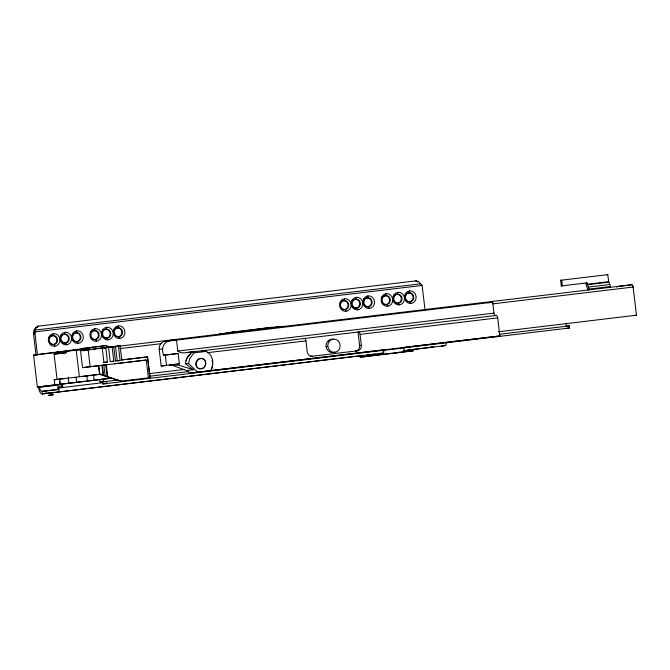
<?xml version="1.0" encoding="UTF-8"?>
<svg xmlns="http://www.w3.org/2000/svg" width="670" height="670" viewBox="0 0 670 670"><rect width="100%" height="100%" fill="white"/><g stroke="black" fill="none" stroke-linecap="round" stroke-linejoin="round"><path stroke-width="1" d="M37.495 355.242L34.882 333.024A7.127 6.549 83.4 0 1 34.932 331.91L35.024 330.092A7.127 6.549 83.4 0 1 37.059 327.287L38.458 326.156L36.054 327.404A7.127 6.549 83.4 0 0 33.534 333.928L36.096 355.435M34.882 333.024L34.932 331.91L421.899 285.47A7.127 6.549 83.4 0 1 422.334 287.271L425.023 309.774M212.499 364.287L212.382 366.348A13.367 12.278 83.4 0 1 210.95 370.611L189.618 373.123L186.595 370.535L172.726 365.46A8.551 7.856 83.4 0 0 169.334 365.058L179.359 363.885L178.12 353.492L163.614 355.226C159.678 345.41 166.662 338.752 176.528 340.117L177.826 351.063C182.684 355.025 190.473 351.164 196.05 351.482A13.274 12.194 83.4 0 0 193.99 352.872L189.644 358.718L188.53 363.517L197.734 372.193M34.907 331.164L34.966 330.444M186.595 370.535L193.421 369.748L185.64 363.844C185.607 358.752 188.781 353.961 193.362 351.792M53.382 333.635L52.871 335.553L52.201 335.637M65.082 332.228L64.571 334.154L63.901 334.229M76.782 330.821L76.271 332.747L75.601 332.822M94.981 328.643L94.47 330.561L93.8 330.645M106.681 327.236L106.17 329.163L105.5 329.238M118.381 325.829L117.87 327.756L117.2 327.831A4.489 4.12 83.4 0 1 121.856 332.153A4.489 4.12 83.4 0 1 117.618 336.776M344.581 298.686L344.07 300.612L343.4 300.688M356.281 297.279L355.77 299.205L355.1 299.281M367.981 295.88L367.47 297.798L366.8 297.882M386.18 293.695L385.677 295.621L384.999 295.696M397.88 292.288L397.377 294.214L396.699 294.289M409.579 290.889L409.077 292.807L408.399 292.891M185.95 360.963L186.955 358.107L190.824 353.358M616.576 287.212A2.42 0.955 83.2 0 1 616.886 286.584L631.902 284.733A2.42 0.955 83.2 0 1 633.008 286.291L636.5 315.202L498.304 331.784M38.533 354.464L106.765 345.511L107.032 347.722L104.009 348.082M65.141 351.356L84.763 348.995L93.356 347.119L81.062 348.534M121.84 359.949L147.559 356.875L150.038 377.654L148.405 377.847L146.278 360.016L114.21 363.844M271.71 327.345L232.046 332.077L219.115 334.213L271.71 327.345L284.784 326.365L275.161 327.312M48.525 393.164L47.88 393.24L360.527 355.72M76.045 377.227L76.665 382.377L37.378 387.009L33.567 355.058L37.838 354.547M37.378 387.009L41.649 386.49M65.467 352.78L66.296 352.68L66.129 351.264L65.3 351.365L65.467 352.78L54.069 354.137L57.084 379.438L100.944 374.195L107.108 376.532A4.246 0.444 16.8 0 0 107.753 376.749A195.615 20.46 16.8 0 0 121.262 381.088L120.567 381.171A198.714 20.778 16.8 0 1 112.535 378.6A199.082 20.82 16.8 0 1 99.529 374.354L100.944 374.195M395.132 352.864L394.479 352.939L396.263 352.738M399.488 352.345L400.132 352.269L397.05 352.629M37.445 326.273L416.346 280.814L417.963 281.576A7.127 6.549 83.4 0 1 420.609 283.82A8.702 6.993 28.7 0 1 421.43 284.784L421.899 285.47L421.43 284.784M35.024 330.092L420.609 283.82M560.648 280.286L561.653 280.169L562.331 285.83L561.326 285.948L560.648 280.286L607.807 274.633L608.687 281.903L609.851 284.499A3.283 1.298 83.2 0 1 610.387 286.534L610.479 287.237M561.326 285.948L587.029 282.866L588.402 287.078A3.283 1.298 83.2 0 1 588.938 289.105L589.022 289.817L588.017 289.934L586.727 286.433A3.283 1.298 83.2 0 1 586.191 284.398L586.024 282.983L587.029 282.866M587.205 284.281L608.653 281.71M587.322 284.725L608.77 282.154M588.402 287.078L609.851 284.499M588.938 289.105L610.387 286.534M82.854 350.619L84.948 350.377M87.025 350.125L90.132 349.748M92.929 349.413L96.363 349.003M98.44 348.752L101.991 348.325M109.076 347.403L631.902 284.733M163.614 355.226L165.272 355.033L166.512 365.426L161.185 366.038L159.2 349.355A7.127 6.549 83.4 0 1 164.853 341.499L492.659 302.187L493.966 313.125A2.563 1.013 83.2 0 0 495.272 315.562L496.386 315.428A2.563 1.013 83.2 0 1 497.693 317.865L499.854 335.938L210.95 370.611M119.863 348.626L161.428 343.643M492.869 303.862L633.142 287.036L633.008 286.291M177.826 351.063L493.966 313.125M165.272 355.033L178.12 353.492M186.972 352.554L496.386 315.428M193.99 352.872L206.335 351.39C211.653 354.078 213.805 360.77 212.382 366.348A13.777 12.37 -68.4 0 1 210.614 370.644M105.835 364.84L102.317 365.267L103.482 375.049M207.038 352.747L305.922 340.879L307.228 351.825A4.975 4.564 83.4 0 0 312.354 356.214L310.612 356.415L357.403 350.812A4.975 4.564 83.4 0 0 361.348 345.326L360.041 334.38A2.563 1.013 83.2 0 0 358.735 331.952L358.006 332.035L359.614 345.527A4.975 4.564 83.4 0 1 355.67 351.013L357.403 350.812M360.041 334.38L497.693 317.865M161.185 366.038L179.359 363.885M54.881 384.99L54.262 379.764L62.369 378.801M63.382 378.676L64.228 378.575M42.336 386.406L110.131 378.341L109.386 378.433M111.781 378.156L75.023 382.553L77.494 382.269M148.799 373.701L184.518 369.43M62.427 384.597L39.605 387.335A4.28 1.692 83.2 0 0 41.791 391.38L57.503 389.563A1.424 0.561 83.2 0 0 57.896 388.081L57.779 387.159L62.695 386.582L62.394 384.052M100.039 381.875L102.652 381.573L102.937 383.96L106.739 383.525L106.488 381.423L103.515 381.758L103.205 379.17L99.763 379.563L100.039 381.875L102.116 381.624M103.515 381.758L117.903 380.049M150.072 376.188L188.463 371.582M499.77 334.221L569.291 325.88L569.542 327.982L403.516 347.906M38.6 387.444A6.842 2.705 83.2 0 0 42.093 393.935L57.804 392.109A3.995 1.583 83.2 0 0 58.901 387.964L102.527 382.729M189.618 373.123L383.55 349.857M403.256 347.487L499.854 335.938M102.937 383.96L383.793 350.276M41.791 391.38L58.391 389.396M42.093 393.935L48.324 393.19M412.712 349.464L433.892 346.926L432.1 347.127A6.842 2.705 83.2 0 1 431.229 346.892M57.804 392.109L363.684 355.401M366.791 355.033L369.89 354.656M372.997 354.288L375.058 354.036M378.165 353.668L381.264 353.291M403.943 350.611L445.207 345.62A3.995 1.583 83.2 0 0 446.371 342.713M383.223 350.452A2.638 1.047 83.2 0 1 382.503 353.182L360.024 355.837L360.184 357.177L396.188 352.73M360.184 357.177L413.189 350.854L413.03 349.514L407.117 350.192M50.778 395.057C42.788 395.995 59.127 394.06 51.138 395.007M59.186 352.085L60.2 351.959M61.037 351.859L80.844 349.497L83.65 350.167M33.567 355.058L60.099 351.993L60.266 353.408M146.278 360.016L82.536 367.637L80.501 350.544L108.523 347.194L110.248 361.649L113.791 361.222L112.066 346.775L107.736 347.278M118.381 346.013L120.106 360.468L117.217 360.812L115.491 346.356L120.098 345.812L121.605 358.55A1.432 1.382 83.6 0 0 123.154 359.798L121.58 359.983M80.501 350.544L88.13 349.639L90.174 366.733M54.069 354.137L66.296 352.68M125.491 359.514L147.559 356.875M101.421 348.04L105.751 347.529L107.476 361.984L103.934 362.403L102.209 347.956L100.391 348.157M115.24 361.046L120.106 360.468M82.536 367.637L98.666 365.711L99.696 374.346L98.624 365.711M81.958 376.456L99.11 374.404M120.567 381.171L132.317 379.764M132.082 379.798L150.038 377.654M398.005 352.529L413.189 350.854M58.181 352.202L56.322 352.42M107.803 347.261L120.098 345.812M103.147 362.487L107.476 361.984M110.324 361.632L113.791 361.222M415.333 280.931L416.346 280.814M416.958 281.693L417.963 281.576M36.054 327.404L37.059 327.287M33.534 333.928L34.932 333.76M606.802 274.75L607.807 274.633M409.462 301.802L410.141 301.726L411.087 303.485M367.864 306.793L368.534 306.718L369.488 308.476M386.062 304.616L386.741 304.532L387.687 306.291M344.464 309.607L345.134 309.532L346.089 311.282M356.164 308.2L356.834 308.125L357.788 309.883M106.589 338.099A4.489 4.12 83.4 0 0 110.332 331.558A4.489 4.12 83.4 0 0 103.188 331.198A4.489 4.12 83.4 0 0 106.589 338.099L107.233 338.074L108.18 339.832M118.263 336.75L118.933 336.675L119.88 338.434M76.665 341.742L77.335 341.666L78.281 343.425M94.864 339.556L95.534 339.481L96.48 341.239M53.29 344.497A4.489 4.12 83.4 0 0 57.034 337.956A4.489 4.12 83.4 0 0 49.882 337.588A4.489 4.12 83.4 0 0 53.29 344.497L53.935 344.472L54.881 346.231M64.965 343.149L65.635 343.074L66.581 344.824M94.47 346.926L106.765 345.511M56.473 352.311L58.952 352.026M72.469 350.41L84.763 348.995M232.046 332.077L237.649 331.432M64.915 351.407L66.129 351.264M487.333 302.798L492.659 302.187M164.853 341.499L169.359 340.98M159.2 349.355L162.869 348.928M303.887 338.526L304.616 338.442A2.563 1.013 83.2 0 1 305.922 340.879M333.35 339.372A6.7 6.156 83.4 0 0 326.106 346.658L327.839 346.457M185.64 363.844L188.53 363.517M172.726 365.46L177.868 364.874L193.421 369.748M54.262 379.764L57.084 379.438M359.614 345.527L361.348 345.326M634.038 315.486L636.5 315.202M93.029 380.409L94.177 380.275L93.582 375.234M569.291 325.88L566.318 326.223L565.966 323.241M565.74 328.417L569.542 327.982M57.779 387.159L58.793 387.051L58.901 387.964M62.695 386.582L61.682 386.699L61.38 384.17M441.178 346.089L445.207 345.62M396.104 352.856L399.186 352.504M402.084 352.194L402.812 352.11A3.995 1.583 83.2 0 0 403.909 347.973L383.759 350.385A3.995 1.583 83.2 0 1 382.662 354.531M363.601 356.758L366.683 356.398M112.527 346.708L113.741 346.574L115.466 361.021M106.706 347.403L108.523 347.194M266.107 327.99L272.146 327.538M202.859 350.963L201.595 350.804L203.906 350.544A13.367 12.278 83.4 0 1 205.38 350.988L206.335 351.39L205.38 350.988M79.403 349.665L81.187 350.117M399.387 304.892L398.441 303.133L397.762 303.209A4.489 4.12 83.4 0 1 394.387 296.249A4.489 4.12 83.4 0 1 401.539 296.617A4.489 4.12 83.4 0 1 397.787 303.15A4.489 4.12 83.4 0 0 400.962 296.902A4.489 4.12 83.4 0 0 394.396 295.428M381.774 353.274L381.934 354.614M367.529 354.974L367.688 356.314M147.484 356.892L149.963 377.662M106.321 364.781L107.753 376.749M105.718 364.857L107.108 376.532M103.825 365.091L105.09 375.703M101.932 365.317L103.079 374.907M86.815 375.929L87.435 381.088M82.703 349.254L82.913 351.013M76.196 350.05L79.378 376.774M68.214 377.118L68.951 383.299M54.521 352.654L54.689 354.07M51.825 392.779L52.076 394.898M45.895 390.903L46.205 393.449M42.135 391.347L42.444 393.893M200.037 368.793A5.31 4.765 -68.4 0 1 196.394 361.339A5.31 4.765 -68.4 0 1 204.425 360.033M204.844 360.678A5.31 4.765 -68.4 0 1 205.162 361.398M205.363 362.177A5.31 4.765 -68.4 0 1 205.422 363.802M205.012 365.41A5.31 4.765 -68.4 0 1 204.635 366.147M203.605 367.428A5.31 4.765 -68.4 0 1 202.968 367.939M202.281 368.333A5.31 4.765 -68.4 0 1 201.553 368.609M334.858 352.026A6.7 6.156 83.4 0 1 326.106 346.658M212.063 360.184A13.367 12.278 83.4 0 1 212.474 362.294M174.049 364.522A9.254 9.187 84.1 0 1 177.868 364.865M384.773 304.548A4.489 4.12 83.4 0 1 383.558 304.054M382.536 303.175A4.489 4.12 83.4 0 1 382.126 302.614M381.8 302.003A4.489 4.12 83.4 0 1 381.573 301.341M382.696 296.835A4.489 4.12 83.4 0 1 383.198 296.408M383.759 296.065A4.489 4.12 83.4 0 1 389.572 299.314A4.489 4.12 83.4 0 1 385.418 304.632M396.472 303.142A4.489 4.12 83.4 0 1 395.844 302.949M395.258 302.647A4.489 4.12 83.4 0 1 394.714 302.254M393.826 301.215A4.489 4.12 83.4 0 1 393.499 300.596M393.608 296.525A4.489 4.12 83.4 0 1 393.96 295.947M405.66 294.54A4.489 4.12 83.4 0 1 411.455 293.845A4.489 4.12 83.4 0 1 412.209 300.152A4.489 4.12 83.4 0 1 406.414 300.847M405.936 300.361A4.489 4.12 83.4 0 1 405.526 299.808M405.199 299.189A4.489 4.12 83.4 0 1 404.973 298.527M405.04 295.763A4.489 4.12 83.4 0 1 405.308 295.118M341.599 301.399A4.489 4.12 83.4 0 1 346.934 302.128A4.489 4.12 83.4 0 1 347.202 307.949A4.489 4.12 83.4 0 1 341.96 309.046M340.042 303.56A4.489 4.12 83.4 0 1 340.31 302.924M340.661 302.338A4.489 4.12 83.4 0 1 341.097 301.827M353.861 299.649A4.489 4.12 83.4 0 1 359.731 303.25A4.489 4.12 83.4 0 1 354.874 308.133M354.246 307.94A4.489 4.12 83.4 0 1 353.659 307.639M353.115 307.245A4.489 4.12 83.4 0 1 352.629 306.76M352.01 301.517A4.489 4.12 83.4 0 1 352.361 300.939M352.797 300.42A4.489 4.12 83.4 0 1 353.299 299.993M365.56 298.25A4.489 4.12 83.4 0 1 371.431 301.843A4.489 4.12 83.4 0 1 366.574 306.734M365.946 306.533A4.489 4.12 83.4 0 1 365.359 306.232M364.061 299.532A4.489 4.12 83.4 0 1 364.497 299.021M116.974 336.683A4.489 4.12 83.4 0 1 116.345 336.491M115.751 336.189A4.489 4.12 83.4 0 1 114.729 335.31M114.101 330.067A4.489 4.12 83.4 0 1 114.461 329.489M114.897 328.97A4.489 4.12 83.4 0 1 116.563 327.965M104.26 329.606A4.489 4.12 83.4 0 1 110.156 333.911A4.489 4.12 83.4 0 1 104.051 337.596M102.301 335.544A4.489 4.12 83.4 0 1 102.066 334.883M102.141 332.111A4.489 4.12 83.4 0 1 102.401 331.474M91.497 331.784A4.489 4.12 83.4 0 1 98.289 333.92A4.489 4.12 83.4 0 1 93.574 339.489M92.946 339.296A4.489 4.12 83.4 0 1 92.351 338.995M91.807 338.601A4.489 4.12 83.4 0 1 91.329 338.116M73.29 333.962A4.489 4.12 83.4 0 1 78.817 333.936A4.489 4.12 83.4 0 1 79.529 339.899A4.489 4.12 83.4 0 1 74.152 341.181M73.608 340.787A4.489 4.12 83.4 0 1 72.72 339.749M72 337.069A4.489 4.12 83.4 0 1 72.067 336.373M62.101 334.941A4.489 4.12 83.4 0 1 68.524 338.199A4.489 4.12 83.4 0 1 63.047 342.881M62.452 342.588A4.489 4.12 83.4 0 1 61.431 341.708M60.543 337.102A4.489 4.12 83.4 0 1 60.802 336.466M61.154 335.879A4.489 4.12 83.4 0 1 61.59 335.368M50.401 336.34A4.489 4.12 83.4 0 1 56.824 339.598A4.489 4.12 83.4 0 1 51.347 344.288M50.208 343.593A4.489 4.12 83.4 0 1 49.731 343.107M49.103 337.873A4.489 4.12 83.4 0 1 49.454 337.286M60.133 384.362L59.462 379.145L60.133 384.362M203.806 367.771A5.31 4.765 -68.4 0 0 203.06 358.819A5.31 4.765 -68.4 0 0 196.193 364.572A5.31 4.765 -68.4 0 0 203.806 367.771M328.702 342.102A6.7 6.156 83.4 0 0 333.777 352.412A6.7 6.156 83.4 0 0 339.372 342.655A6.7 6.156 83.4 0 0 328.702 342.102M381.967 296.567A6.34 5.829 83.4 0 0 386.774 306.324A6.34 5.829 83.4 0 0 392.067 297.086A6.34 5.829 83.4 0 0 381.967 296.567M382.687 297.656A4.489 4.12 83.4 0 0 386.088 304.557A4.489 4.12 83.4 0 0 389.84 298.016A4.489 4.12 83.4 0 0 382.687 297.656M393.667 295.16A6.34 5.829 83.4 0 0 398.474 304.917A6.34 5.829 83.4 0 0 403.767 295.679A6.34 5.829 83.4 0 0 393.667 295.16M405.367 293.762A6.34 5.829 83.4 0 0 410.174 303.518A6.34 5.829 83.4 0 0 415.467 294.281A6.34 5.829 83.4 0 0 405.367 293.762M406.087 294.842A4.489 4.12 83.4 0 0 409.487 301.751A4.489 4.12 83.4 0 0 413.239 295.21A4.489 4.12 83.4 0 0 406.087 294.842M341.089 302.647A4.489 4.12 83.4 0 0 344.489 309.548A4.489 4.12 83.4 0 0 348.241 303.016A4.489 4.12 83.4 0 0 341.089 302.647M340.368 301.559A6.34 5.829 83.4 0 0 345.167 311.316A6.34 5.829 83.4 0 0 350.469 302.078A6.34 5.829 83.4 0 0 340.368 301.559M352.068 300.16A6.34 5.829 83.4 0 0 356.867 309.909A6.34 5.829 83.4 0 0 362.168 300.679A6.34 5.829 83.4 0 0 352.068 300.16M352.788 301.24A4.489 4.12 83.4 0 0 356.189 308.15A4.489 4.12 83.4 0 0 359.941 301.609A4.489 4.12 83.4 0 0 352.788 301.24M363.768 298.753A6.34 5.829 83.4 0 0 368.567 308.51A6.34 5.829 83.4 0 0 373.868 299.272A6.34 5.829 83.4 0 0 363.768 298.753M364.488 299.833A4.489 4.12 83.4 0 0 367.889 306.743A4.489 4.12 83.4 0 0 371.641 300.202A4.489 4.12 83.4 0 0 364.488 299.833M114.16 328.702A6.34 5.829 83.4 0 0 118.967 338.459A6.34 5.829 83.4 0 0 124.26 329.221A6.34 5.829 83.4 0 0 114.16 328.702M114.888 329.791A4.489 4.12 83.4 0 0 118.289 336.692A4.489 4.12 83.4 0 0 122.032 330.159A4.489 4.12 83.4 0 0 114.888 329.791M102.46 330.109A6.34 5.829 83.4 0 0 107.267 339.866A6.34 5.829 83.4 0 0 112.56 330.628A6.34 5.829 83.4 0 0 102.46 330.109M90.76 331.516A6.34 5.829 83.4 0 0 95.567 341.273A6.34 5.829 83.4 0 0 100.86 332.035A6.34 5.829 83.4 0 0 90.76 331.516M91.489 332.596A4.489 4.12 83.4 0 0 94.889 339.506A4.489 4.12 83.4 0 0 98.632 332.965A4.489 4.12 83.4 0 0 91.489 332.596M73.281 334.782A4.489 4.12 83.4 0 0 76.69 341.692A4.489 4.12 83.4 0 0 80.434 335.151A4.489 4.12 83.4 0 0 73.281 334.782M72.561 333.702A6.34 5.829 83.4 0 0 77.368 343.45A6.34 5.829 83.4 0 0 82.661 334.221A6.34 5.829 83.4 0 0 72.561 333.702M60.861 335.101A6.34 5.829 83.4 0 0 65.668 344.857A6.34 5.829 83.4 0 0 70.961 335.62A6.34 5.829 83.4 0 0 60.861 335.101M61.581 336.189A4.489 4.12 83.4 0 0 64.99 343.09A4.489 4.12 83.4 0 0 68.734 336.558A4.489 4.12 83.4 0 0 61.581 336.189M49.161 336.507A6.34 5.829 83.4 0 0 53.968 346.264A6.34 5.829 83.4 0 0 59.262 337.027A6.34 5.829 83.4 0 0 49.161 336.507"/></g></svg>
